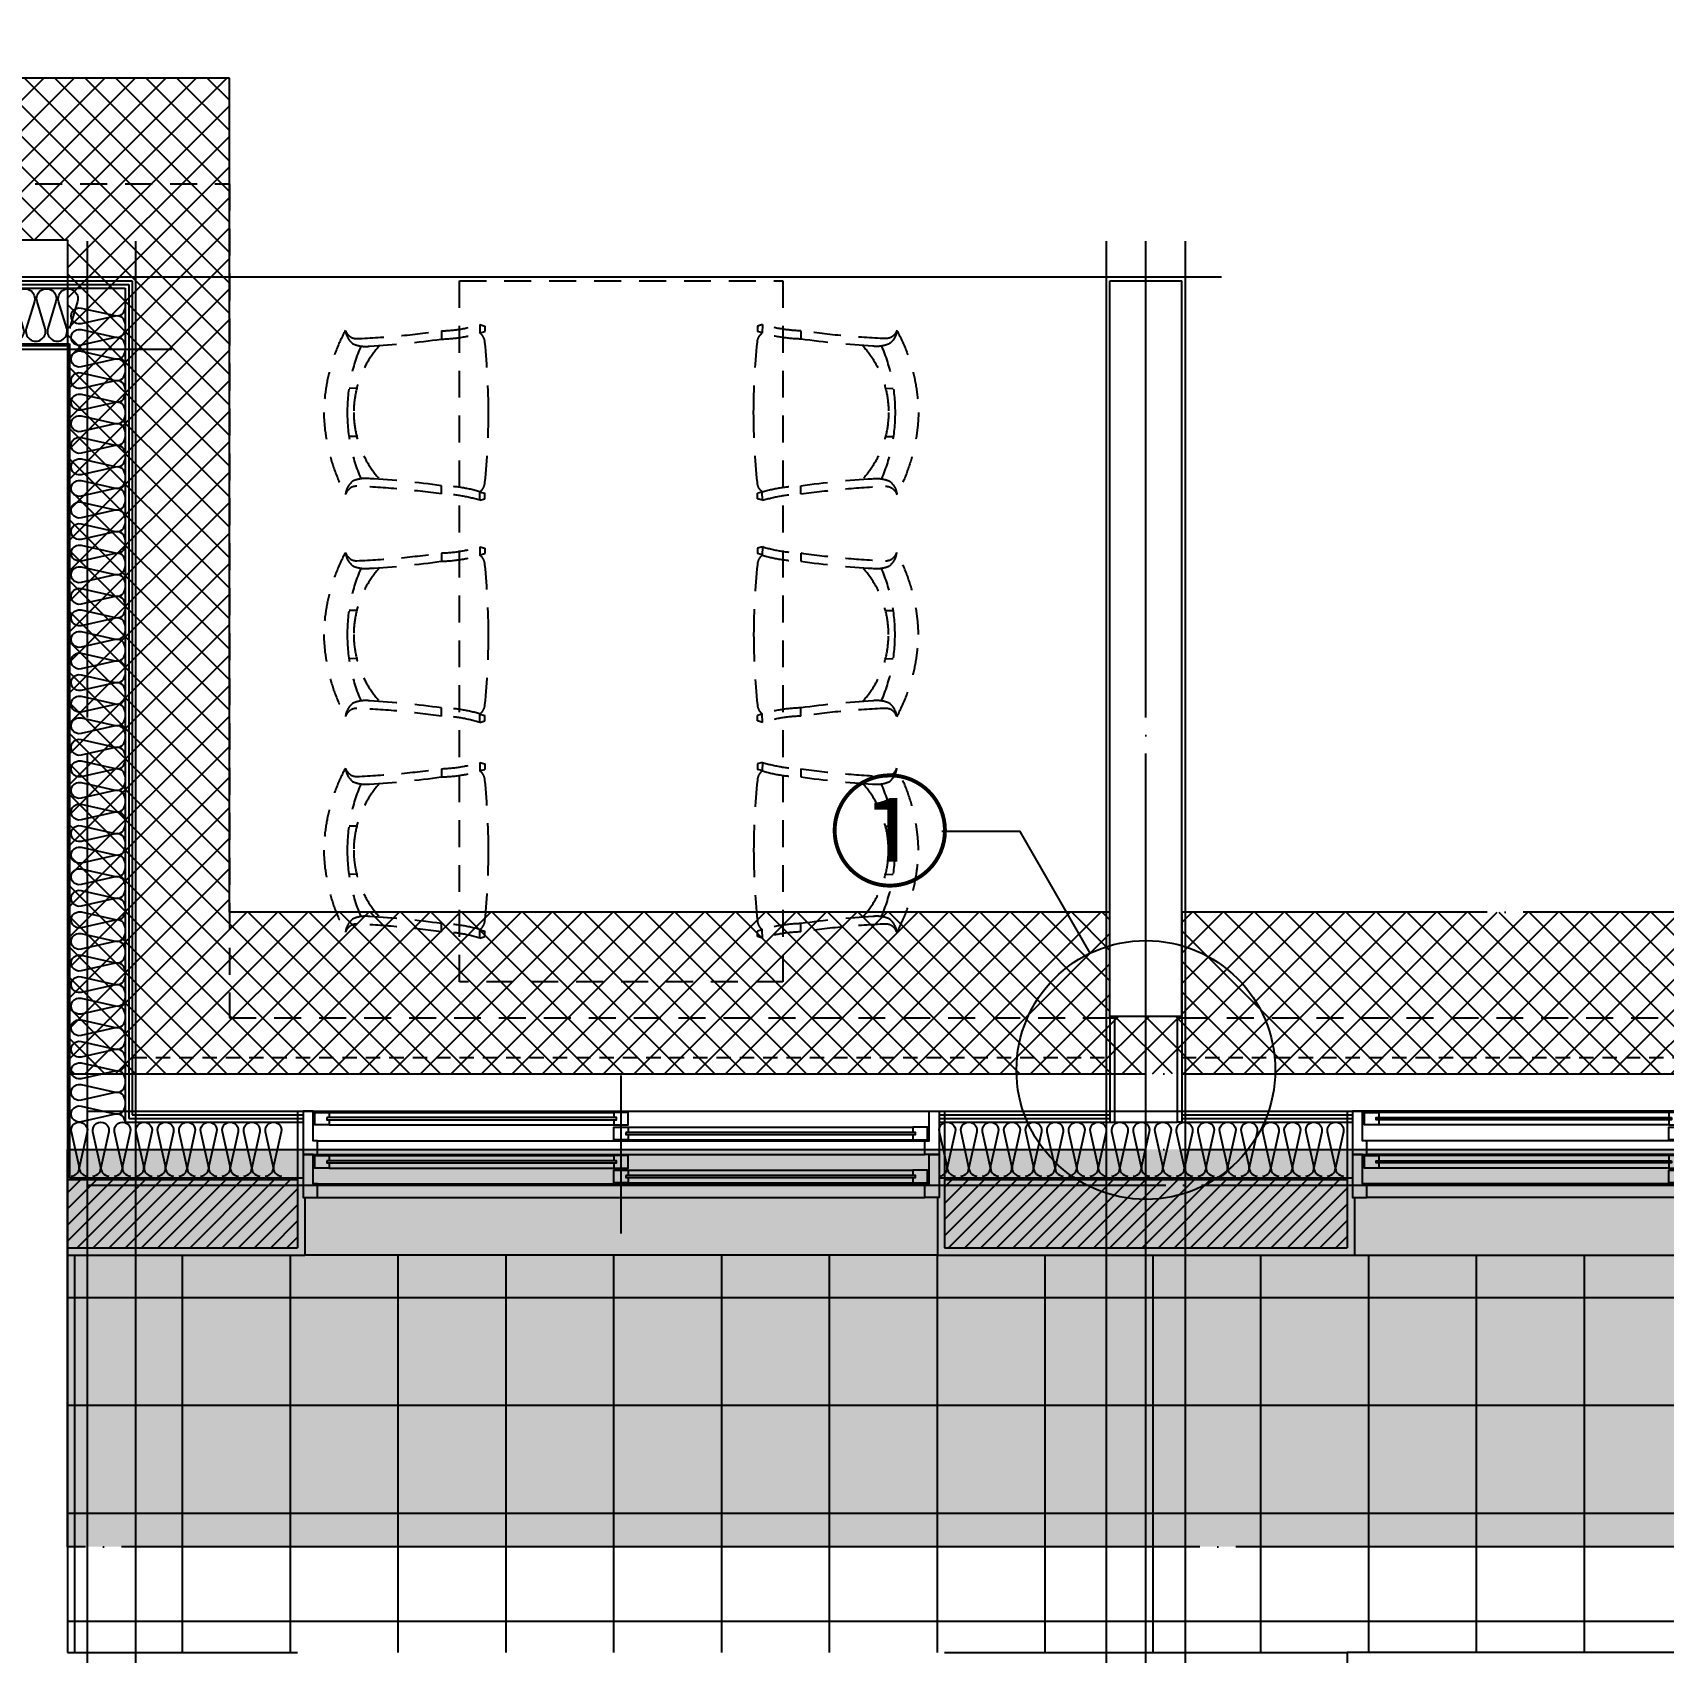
# Model space of a CAD drawing. Header units: millimetres. Extents: x -24416 to 92204, y -190080 to 23760.
# Drawn here: x 21803 to 26340, y -118441 to -113935 of the extents above; entities that cross this region are included whole.
import ezdxf
from ezdxf.enums import TextEntityAlignment as Align

# ---------------------------------------------------------------- set-up
doc = ezdxf.new("R2010")
doc.units = ezdxf.units.MM
doc.header["$LTSCALE"] = 50
for name, pattern in [('CEN', [62, 60, -1, 0, -1]), ('H', [1.3, 0.8, -0.5]), ('HD', [2.5, 1.5, -1]), ('HID', [2.5, 1.5, -1])]:
    doc.linetypes.add(name, pattern=pattern)
for name, color, linetype in [('A_HAT', 8, 'Continuous'), ('AA-단열-바닥-욕실', 30, 'Continuous'), ('ARDM', 7, 'Continuous'), ('CEN_CON', 1, 'CEN'), ('CEN_WALL', 12, 'CEN'), ('CONC', 2, 'Continuous'), ('dan1', 7, 'HID'), ('ELE3_CON', 7, 'Continuous'), ('ELE4', 4, 'Continuous'), ('ETC', 6, 'Continuous'), ('FIN', 6, 'Continuous'), ('FUR_가구', 8, 'HD'), ('HAT', 9, 'Continuous'), ('INS', 252, 'Continuous'), ('INSUL', 8, 'Continuous'), ('TEXT', 3, 'Continuous'), ('WAL', 3, 'Continuous'), ('WAL_DRY', 7, 'Continuous'), ('WIN', 4, 'Continuous'), ('바닥타일', 8, 'Continuous'), ('커튼박스', 6, 'Continuous')]:
    doc.layers.add(name, color=color, linetype=linetype)
for name, color, linetype, plot in [('AA-CEN', 1, 'CEN', False), ('Defpoint', 135, 'Continuous', False), ('MC', 135, 'Continuous', False)]:
    doc.layers.add(name, color=color, linetype=linetype, plot=plot)
doc.styles.add('돋움', font='Dotum.ttf')
pattern_1 = [(45, (-317379.71, -137553.743), (-22.4506403, 22.4506403), [])]

# ---------------------------------------------------------------- blocks, each defined once
blk = doc.blocks.new('WIN_이중창_1800')
at = {"layer": 'Defpoint'}
for p, q in [((-15, 240), (-15, 0)), ((1785, 240), (1785, 0))]:
    blk.add_line(p, q, dxfattribs=at)
at = {"layer": 'WIN'}
blk.add_line((885, -100), (885, 340), dxfattribs=at)
at = {"layer": 'WIN', "color": 8}
for p, q in [((1742, 240), (28, 240)), ((1697, 237), (905, 237)), ((865, 196), (73, 196)), ((1697, 202), (905, 202)), ((1730, 158), (40, 158)), ((865, 161), (73, 161)), ((1730, 120), (40, 120)), ((1697, 117), (905, 117)), ((865, 76), (73, 76)), ((1697, 82), (905, 82)), ((1730, 38), (40, 38)), ((1730, 0), (40, 0)), ((865, 41), (73, 41))]:
    blk.add_line(p, q, dxfattribs=at)
at = {"layer": 'WIN'}
for points in [[(40, 158), (28, 158), (28, 240), (0, 240), (0, 120), (40, 120), (40, 158)], [(905, 216.5), (905, 202), (865, 202), (865, 237), (905, 237), (905, 222.5)], [(1697, 216.5), (1697, 202), (1737, 202), (1737, 237), (1697, 237), (1697, 222.5)], [(1730, 158), (1742, 158), (1742, 240), (1770, 240), (1770, 120), (1730, 120), (1730, 158)], [(73, 175.5), (73, 161), (33, 161), (33, 196), (73, 196), (73, 181.5)], [(872, 181.5), (872, 175.5), (66, 175.5), (66, 181.5), (872, 181.5)], [(865, 175.5), (865, 161), (905, 161), (905, 196), (865, 196), (865, 181.5)], [(1704, 222.5), (1704, 216.5), (898, 216.5), (898, 222.5), (1704, 222.5)], [(40, 38), (28, 38), (28, 120), (0, 120), (0, 0), (40, 0), (40, 38)], [(905, 96.5), (905, 82), (865, 82), (865, 117), (905, 117), (905, 102.5)], [(1704, 102.5), (1704, 96.5), (898, 96.5), (898, 102.5), (1704, 102.5)], [(1697, 96.5), (1697, 82), (1737, 82), (1737, 117), (1697, 117), (1697, 102.5)], [(1730, 38), (1742, 38), (1742, 120), (1770, 120), (1770, 0), (1730, 0), (1730, 38)], [(73, 55.5), (73, 41), (33, 41), (33, 76), (73, 76), (73, 61.5)], [(872, 61.5), (872, 55.5), (66, 55.5), (66, 61.5), (872, 61.5)], [(865, 55.5), (865, 41), (905, 41), (905, 76), (865, 76), (865, 61.5)]]:
    blk.add_lwpolyline(points, dxfattribs=at)
blk = doc.blocks.new('WIN_이중창_3300-2')
at = {"layer": 'Defpoint'}
for p, q in [((-15, 240), (-15, 0)), ((3285, 240), (3285, 0))]:
    blk.add_line(p, q, dxfattribs=at)
at = {"layer": 'WIN'}
for p, q in [((900, -100), (900, 340)), ((2370, -100), (2370, 340))]:
    blk.add_line(p, q, dxfattribs=at)
at = {"layer": 'WIN', "color": 8}
for p, q in [((3242, 240), (28, 240)), ((880, 237), (73, 237)), ((3197, 237), (2390, 237)), ((880, 202), (73, 202)), ((2350, 196), (920, 196)), ((3197, 202), (2390, 202)), ((3230, 158), (40, 158)), ((2350, 161), (920, 161)), ((3230, 120), (40, 120)), ((880, 117), (73, 117)), ((3197, 117), (2390, 117)), ((880, 82), (73, 82)), ((2350, 76), (920, 76)), ((3197, 82), (2390, 82)), ((3230, 38), (40, 38)), ((3230, 0), (40, 0)), ((2350, 41), (920, 41))]:
    blk.add_line(p, q, dxfattribs=at)
at = {"layer": 'WIN'}
for points in [[(40, 158), (28, 158), (28, 240), (0, 240), (0, 120), (40, 120), (40, 158)], [(73, 216.5), (73, 202), (33, 202), (33, 237), (73, 237), (73, 222.5)], [(880, 216.5), (880, 202), (920, 202), (920, 237), (880, 237), (880, 222.5)], [(2390, 216.5), (2390, 202), (2350, 202), (2350, 237), (2390, 237), (2390, 222.5)], [(3197, 216.5), (3197, 202), (3237, 202), (3237, 237), (3197, 237), (3197, 222.5)], [(3230, 158), (3242, 158), (3242, 240), (3270, 240), (3270, 120), (3230, 120), (3230, 158)], [(887, 222.5), (887, 216.5), (66, 216.5), (66, 222.5), (887, 222.5)], [(920, 175.5), (920, 161), (880, 161), (880, 196), (920, 196), (920, 181.5)], [(2357, 181.5), (2357, 175.5), (913, 175.5), (913, 181.5), (2357, 181.5)], [(2350, 175.5), (2350, 161), (2390, 161), (2390, 196), (2350, 196), (2350, 181.5)], [(3204, 222.5), (3204, 216.5), (2383, 216.5), (2383, 222.5), (3204, 222.5)], [(40, 38), (28, 38), (28, 120), (0, 120), (0, 0), (40, 0), (40, 38)], [(73, 96.5), (73, 82), (33, 82), (33, 117), (73, 117), (73, 102.5)], [(887, 102.5), (887, 96.5), (66, 96.5), (66, 102.5), (887, 102.5)], [(880, 96.5), (880, 82), (920, 82), (920, 117), (880, 117), (880, 102.5)], [(2390, 96.5), (2390, 82), (2350, 82), (2350, 117), (2390, 117), (2390, 102.5)], [(3204, 102.5), (3204, 96.5), (2383, 96.5), (2383, 102.5), (3204, 102.5)], [(3197, 96.5), (3197, 82), (3237, 82), (3237, 117), (3197, 117), (3197, 102.5)], [(3230, 38), (3242, 38), (3242, 120), (3270, 120), (3270, 0), (3230, 0), (3230, 38)], [(920, 55.5), (920, 41), (880, 41), (880, 76), (920, 76), (920, 61.5)], [(2357, 61.5), (2357, 55.5), (913, 55.5), (913, 61.5), (2357, 61.5)], [(2350, 55.5), (2350, 41), (2390, 41), (2390, 76), (2350, 76), (2350, 61.5)]]:
    blk.add_lwpolyline(points, dxfattribs=at)
blk = doc.blocks.new('insul1')
blk.add_lwpolyline([(0, 0, 0.480617), (0.146, 0.183), (0.004, 0.817, -1.249969), (0.296, 0.817), (0.154, 0.183, 0.480617), (0.3, 0, 0.480617)], format="xyb")
blk = doc.blocks.new('DongSinsul_1')
at = {"layer": 'INSUL'}
blk.add_lwpolyline([(0, 0.25, 1.34403), (0.35, 0.25), (0.2, 0.75, -1.34403), (0.55, 0.75), (0.4, 0.25)], format="xyb", dxfattribs=at)
blk = doc.blocks.new('식탁-1950x900')
at = {"layer": 'FUR_가구'}
for p, q in [((-393, -121.6), (-379.1, -126)), ((-393, -121.6), (-392.7, -145.4)), ((-379.1, -126), (-379.3, -141)), ((393, -121.6), (379.1, -126)), ((379.1, -126), (379.3, -141)), ((393, -121.6), (392.7, -145.4)), ((-500.1, -139.2), (-499.9, -162.1)), ((-392.7, -144.6), (-379.3, -141)), ((392.7, -144.6), (379.3, -141)), ((500.1, -139.2), (499.9, -162.1)), ((-735.6, -299), (-756.6, -299.2)), ((735.6, -299), (756.6, -299.2)), ((-735.6, -433.1), (-756.6, -432.9)), ((735.6, -433.1), (756.6, -432.9)), ((-500.1, -592.9), (-499.9, -570)), ((-393, -610.5), (-392.7, -586.7)), ((-392.7, -587.5), (-379.3, -591.1)), ((392.7, -587.5), (379.3, -591.1)), ((393, -610.5), (392.7, -586.7)), ((500.1, -592.9), (499.9, -570)), ((-393, -610.5), (-379.1, -606.2)), ((-379.1, -606.2), (-379.3, -591.1)), ((379.1, -606.2), (379.3, -591.1)), ((393, -610.5), (379.1, -606.2)), ((-500.1, -757.1), (-499.9, -780)), ((-393, -739.5), (-379.1, -743.8)), ((-393, -739.5), (-392.7, -763.3)), ((-392.7, -762.5), (-379.3, -758.9)), ((-379.1, -743.8), (-379.3, -758.9)), ((393, -739.5), (379.1, -743.8)), ((379.1, -743.8), (379.3, -758.9)), ((392.7, -762.5), (379.3, -758.9)), ((393, -739.5), (392.7, -763.3)), ((500.1, -757.1), (499.9, -780)), ((-735.6, -916.9), (-756.6, -917.1)), ((735.6, -916.9), (756.6, -917.1)), ((-735.6, -1051), (-756.6, -1050.8)), ((735.6, -1051), (756.6, -1050.8)), ((-500.1, -1210.8), (-499.9, -1187.9)), ((-393, -1228.4), (-392.7, -1204.6)), ((-393, -1228.4), (-379.1, -1224)), ((-392.7, -1205.4), (-379.3, -1209)), ((-379.1, -1224), (-379.3, -1209)), ((379.1, -1224), (379.3, -1209)), ((393, -1228.4), (379.1, -1224)), ((392.7, -1205.4), (379.3, -1209)), ((393, -1228.4), (392.7, -1204.6)), ((500.1, -1210.8), (499.9, -1187.9)), ((-500.1, -1357.1), (-499.9, -1380)), ((-393, -1339.5), (-379.1, -1343.8)), ((-393, -1339.5), (-392.7, -1363.3)), ((-392.7, -1362.5), (-379.3, -1358.9)), ((-379.1, -1343.8), (-379.3, -1358.9)), ((393, -1339.5), (379.1, -1343.8)), ((379.1, -1343.8), (379.3, -1358.9)), ((392.7, -1362.5), (379.3, -1358.9)), ((393, -1339.5), (392.7, -1363.3)), ((500.1, -1357.1), (499.9, -1380)), ((-735.6, -1516.9), (-756.6, -1517.1)), ((735.6, -1516.9), (756.6, -1517.1)), ((-735.6, -1651), (-756.6, -1650.8)), ((735.6, -1651), (756.6, -1650.8)), ((-500.1, -1810.8), (-499.9, -1787.9)), ((-393, -1828.4), (-392.7, -1804.6)), ((-392.7, -1805.4), (-379.3, -1809)), ((-379.1, -1824), (-379.3, -1809)), ((379.1, -1824), (379.3, -1809)), ((392.7, -1805.4), (379.3, -1809)), ((393, -1828.4), (392.7, -1804.6)), ((500.1, -1810.8), (499.9, -1787.9)), ((-393, -1828.4), (-379.1, -1824)), ((393, -1828.4), (379.1, -1824))]:
    blk.add_line(p, q, dxfattribs=at)
blk.add_lwpolyline([(-450, 0), (450, 0), (450, -1950), (-450, -1950)], close=True, dxfattribs=at)
for centre, radius, start, end in [((-510.6, 259.9), 399.2, 271.5056, 287.1336), ((-324.7, -376.8), 502.7, 151.613, 178.7722), ((-735.8, -128.1), 32.7, 197.2985, 270.5396), ((-715.5, -133.6), 51.6, 184.7366, 233.9633), ((-301.1, -364.6), 460.9, 156.5856, 180.1775), ((-711.1, -94), 88.5, 246.8053, 277.2576), ((-464.2, -367.5), 279.9, 137.9152, 179.6962), ((-839.2, 2261.8), 2424.8, 272.4515, 278.0366), ((-839.2, 2261.8), 2447.5, 273.2626, 277.9666), ((-510.6, 259.9), 422.1, 271.4516, 286.229), ((-411.8, -172), 32.7, 1.9895, 54.3197), ((-2602.4, -386.7), 2233.9, 0.5286, 5.5435), ((-324.7, -355.3), 502.7, 181.2278, 208.387), ((-301.1, -367.5), 460.9, 179.8225, 203.4144), ((-464.2, -364.6), 279.9, 180.3038, 222.0848), ((-2602.4, -345.5), 2233.9, 354.4565, 359.4714), ((-735.8, -604), 32.7, 89.4604, 162.7015), ((-715.5, -598.6), 51.6, 126.0367, 175.2634), ((-711.1, -638.2), 88.5, 82.7424, 113.1947), ((-839.2, -2993.9), 2424.8, 81.9634, 87.5485), ((-839.2, -2993.9), 2447.5, 82.0334, 86.7374), ((-510.6, -992), 422.1, 73.771, 88.5484), ((-411.8, -560.1), 32.7, 305.6803, 358.0105), ((-510.6, -992), 399.2, 72.8664, 88.4944), ((-324.7, -994.7), 502.7, 151.613, 178.7722), ((-735.8, -746), 32.7, 197.2985, 270.5396), ((-715.5, -751.4), 51.6, 184.7366, 233.9633), ((-839.2, 1643.9), 2424.8, 272.4515, 278.0366), ((-510.6, -358), 399.2, 271.5056, 287.1336), ((-510.6, -358), 422.1, 271.4516, 286.229), ((-411.8, -789.9), 32.7, 1.9895, 54.3197), ((-301.1, -982.5), 460.9, 156.5856, 180.1775), ((-711.1, -711.8), 88.5, 246.8053, 277.2576), ((-464.2, -985.4), 279.9, 137.9152, 179.6962), ((-839.2, 1643.9), 2447.5, 273.2626, 277.9666), ((-2602.4, -1004.5), 2233.9, 0.5286, 5.5435), ((-324.7, -973.2), 502.7, 181.2278, 208.387), ((-301.1, -985.4), 460.9, 179.8225, 203.4144), ((-464.2, -982.5), 279.9, 180.3038, 222.0848), ((-2602.4, -963.3), 2233.9, 354.4565, 359.4714), ((-715.5, -1216.4), 51.6, 126.0367, 175.2634), ((-711.1, -1256), 88.5, 82.7424, 113.1947), ((-839.2, -3611.8), 2447.5, 82.0334, 86.7374), ((-411.8, -1178), 32.7, 305.6803, 358.0105), ((-735.8, -1221.9), 32.7, 89.4604, 162.7015), ((-839.2, -3611.8), 2424.8, 81.9634, 87.5485), ((-510.6, -1609.9), 399.2, 72.8664, 88.4944), ((-510.6, -1609.9), 422.1, 73.771, 88.5484), ((-324.7, -1594.7), 502.7, 151.613, 178.7722), ((-735.8, -1346), 32.7, 197.2985, 270.5396), ((-715.5, -1351.4), 51.6, 184.7366, 233.9633), ((-839.2, 1043.9), 2424.8, 272.4515, 278.0366), ((-510.6, -958), 399.2, 271.5056, 287.1336), ((-301.1, -1582.5), 460.9, 156.5856, 180.1775), ((-711.1, -1311.8), 88.5, 246.8053, 277.2576), ((-464.2, -1585.4), 279.9, 137.9152, 179.6962), ((-839.2, 1043.9), 2447.5, 273.2626, 277.9666), ((-510.6, -958), 422.1, 271.4516, 286.229), ((-411.8, -1389.9), 32.7, 1.9895, 54.3197), ((-2602.4, -1604.5), 2233.9, 0.5286, 5.5435), ((-324.7, -1573.2), 502.7, 181.2278, 208.387), ((-301.1, -1585.4), 460.9, 179.8225, 203.4144), ((-464.2, -1582.5), 279.9, 180.3038, 222.0848), ((-2602.4, -1563.3), 2233.9, 354.4565, 359.4714), ((-711.1, -1856), 88.5, 82.7424, 113.1947), ((-839.2, -4211.8), 2447.5, 82.0334, 86.7374), ((-735.8, -1821.9), 32.7, 89.4604, 162.7015), ((-715.5, -1816.4), 51.6, 126.0367, 175.2634), ((-839.2, -4211.8), 2424.8, 81.9634, 87.5485), ((-510.6, -2209.9), 399.2, 72.8664, 88.4944), ((-510.6, -2209.9), 422.1, 73.771, 88.5484), ((-411.8, -1778), 32.7, 305.6803, 358.0105)]:
    blk.add_arc(centre, radius, start, end, dxfattribs=at)
at = {"layer": 'FUR_가구', "extrusion": (0, 0, -1)}
for centre, major_axis, start_param, end_param in [((510.6, 259.9), (-391.6, 77.3), 4.543868, 4.816628), ((2602.4, -386.7), (-1579.6, 1579.6), 5.507013, 5.59454), ((411.8, -172), (-23.1, 23.1), 5.532511, 6.445844), ((510.6, 259.9), (-418.1, 57.7), 4.600712, 4.858628), ((839.2, 2261.8), (261.2, 2433.5), 3.0916, 3.173701), ((839.2, 2261.8), (308.9, 2405.1), 3.056625, 3.154103), ((464.2, -367.5), (197.9, 197.9), 0.05088, 0.780096), ((711.1, -94), (-62.6, 62.6), 3.522166, 4.053659), ((301.1, -364.6), (447.5, 110.4), -0.166893, 0.244864), ((735.8, -128.1), (-23.1, 23.1), 2.65811, 3.936408), ((715.5, -133.6), (-36.5, 36.5), 2.438863, 3.298031), ((324.7, -376.8), (355.5, 355.5), 0.289952, 0.763969), ((2602.4, -345.5), (-114, 2231), 4.666674, 4.7542), ((464.2, -364.6), (197.9, 197.9), 0.7907, 1.519916), ((301.1, -367.5), (-450.7, 96.7), 2.927084, 3.338841), ((324.7, -355.3), (-355.5, 355.5), 2.377624, 2.851641), ((411.8, -560.1), (-23.1, 23.1), 4.54973, 5.463063), ((510.6, -992), (410.7, 97.2), 4.661547, 4.919462), ((839.2, -2993.9), (-321.8, 2426.3), -0.007165, 0.074936), ((839.2, -2993.9), (-242.6, 2412.6), -0.040038, 0.05744), ((711.1, -638.2), (62.6, 62.6), -0.912067, -0.380574), ((735.8, -604), (23.1, 23.1), -0.794816, 0.483483), ((715.5, -598.6), (-36.5, 36.5), 1.414358, 2.273526), ((510.6, -992), (392, 75.2), 4.602977, 4.875737)]:
    blk.add_ellipse(centre, major_axis=major_axis, ratio=1, start_param=start_param, end_param=end_param, dxfattribs=at)
at = {"layer": 'FUR_가구'}
for centre, major_axis, start_param, end_param in [((411.8, -789.9), (23.1, 23.1), 1.408137, 2.321471), ((510.6, -358), (-410.7, 97.2), 1.519954, 1.777869), ((510.6, -358), (-392, 75.2), 1.461384, 1.734144), ((839.2, 1643.9), (242.6, 2412.6), 3.101555, 3.199033), ((735.8, -746), (-23.1, 23.1), 2.346777, 3.625076), ((715.5, -751.4), (36.5, 36.5), 4.55595, 5.415118), ((324.7, -994.7), (355.5, 355.5), 5.519216, 5.993234), ((2602.4, -1004.5), (114, 2231), 1.525081, 1.612608), ((839.2, 1643.9), (321.8, 2426.3), 3.134428, 3.216528), ((464.2, -985.4), (-197.9, 197.9), 3.932293, 4.661509), ((711.1, -711.8), (-62.6, 62.6), 2.229526, 2.761019), ((301.1, -982.5), (450.7, 96.7), -0.214508, 0.197248), ((2602.4, -963.3), (1579.6, 1579.6), 2.36542, 2.452947), ((464.2, -982.5), (-197.9, 197.9), 3.192473, 3.921689), ((301.1, -985.4), (-447.5, 110.4), 2.9747, 3.386457), ((324.7, -973.2), (-355.5, 355.5), 3.431544, 3.905562), ((411.8, -1178), (23.1, 23.1), 2.390918, 3.304252), ((839.2, -3611.8), (-261.2, 2433.5), -0.049992, 0.032108), ((711.1, -1256), (62.6, 62.6), 0.380574, 0.912067), ((715.5, -1216.4), (36.5, 36.5), 5.580456, 6.439624), ((510.6, -1609.9), (418.1, 57.7), 1.45912, 1.717035), ((510.6, -1609.9), (391.6, 77.3), 1.402276, 1.675036), ((839.2, -3611.8), (-308.9, 2405.1), -0.084967, 0.012511), ((735.8, -1221.9), (23.1, 23.1), 5.799702, 7.078001), ((510.6, -958), (-392, 75.2), 1.461384, 1.734144), ((839.2, 1043.9), (242.6, 2412.6), 3.101555, 3.199033), ((735.8, -1346), (-23.1, 23.1), 2.346777, 3.625076), ((715.5, -1351.4), (36.5, 36.5), 4.55595, 5.415118), ((324.7, -1594.7), (355.5, 355.5), 5.519216, 5.993234), ((2602.4, -1604.5), (114, 2231), 1.525081, 1.612608), ((411.8, -1389.9), (23.1, 23.1), 1.408137, 2.321471), ((510.6, -958), (-410.7, 97.2), 1.519954, 1.777869), ((839.2, 1043.9), (321.8, 2426.3), 3.134428, 3.216528), ((464.2, -1585.4), (-197.9, 197.9), 3.932293, 4.661509), ((711.1, -1311.8), (-62.6, 62.6), 2.229526, 2.761019), ((301.1, -1582.5), (450.7, 96.7), -0.214508, 0.197248), ((2602.4, -1563.3), (1579.6, 1579.6), 2.36542, 2.452947), ((464.2, -1582.5), (-197.9, 197.9), 3.192473, 3.921689), ((301.1, -1585.4), (-447.5, 110.4), 2.9747, 3.386457), ((324.7, -1573.2), (-355.5, 355.5), 3.431544, 3.905562), ((839.2, -4211.8), (-261.2, 2433.5), -0.049992, 0.032108), ((711.1, -1856), (62.6, 62.6), 0.380574, 0.912067), ((411.8, -1778), (23.1, 23.1), 2.390918, 3.304252), ((510.6, -2209.9), (418.1, 57.7), 1.45912, 1.717035), ((510.6, -2209.9), (391.6, 77.3), 1.402276, 1.675036), ((839.2, -4211.8), (-308.9, 2405.1), -0.084967, 0.012511), ((735.8, -1821.9), (23.1, 23.1), 5.799702, 7.078001), ((715.5, -1816.4), (36.5, 36.5), 5.580456, 6.439624)]:
    blk.add_ellipse(centre, major_axis=major_axis, ratio=1, start_param=start_param, end_param=end_param, dxfattribs=at)
blk = doc.blocks.new('U-121A(기본)', base_point=(-97042.6, -98978.4))
at = {"layer": 'A_HAT'}
h = blk.add_hatch(dxfattribs=at)
h.set_pattern_fill('ANSI31', color=256, scale=10, style=0)
h.set_pattern_definition(pattern_1)
h.paths.add_polyline_path([(-108307.6, -97463.4), (-108307.6, -97653.4), (-107667.6, -97653.4), (-107667.6, -97463.4)])
h = blk.add_hatch(dxfattribs=at)
h.set_pattern_fill('ANSI31', color=256, scale=10, style=0)
h.set_pattern_definition(pattern_1)
h.paths.add_polyline_path([(-105307.6, -97463.4), (-105867.6, -97463.4), (-105867.6, -97653.4), (-105307.6, -97653.4)])
h.paths.add_polyline_path([(-104747.6, -97463.4), (-105307.6, -97463.4), (-105307.6, -97653.4), (-104747.6, -97653.4)])
at = {"layer": '바닥타일'}
h = blk.add_hatch(dxfattribs=at)
h.set_pattern_fill('_USER', color=256, scale=300, double=1, pattern_type=0)
h.set_pattern_definition([(0, (-317379.7, -137553.74), (0, 300), []), (90, (-317379.7, -137553.74), (-300, 2e-14), [])])
h.paths.add_polyline_path([(-98952.6, -98778.4), (-98952.6, -97498.4), (-100597.6, -97498.4), (-100597.6, -97673.4), (-108307.6, -97673.4), (-108307.6, -98778.4)])
at = {"layer": 'CEN_CON'}
blk.add_line((-105307.6, -99278.4), (-105307.6, -94853.4), dxfattribs=at)
at = {"layer": 'CEN_WALL'}
for p, q in [((-108252.6, -99278.4), (-108252.6, -94853.4)), ((-111672.6, -95153.4), (-108017.6, -95153.4)), ((-108252.6, -97478.4), (-100677.6, -97478.4))]:
    blk.add_line(p, q, dxfattribs=at)
at = {"layer": 'CONC'}
for p, q in [((-105407.6, -97013.4), (-105407.6, -94963.4)), ((-105407.6, -94963.4), (-105207.6, -94963.4)), ((-105207.6, -97013.4), (-105207.6, -94963.4)), ((-108827.6, -95143.4), (-108307.6, -95143.4)), ((-108307.6, -95143.4), (-108307.6, -98778.4)), ((-105407.6, -97013.4), (-105394.6, -97013.4)), ((-105394.6, -97013.4), (-105394.6, -97303.4)), ((-105220.6, -97013.4), (-105220.6, -97303.4)), ((-105220.6, -97013.4), (-105207.6, -97013.4)), ((-105394.6, -97303.4), (-105220.6, -97303.4)), ((-108307.6, -98778.4), (-107667.6, -98778.4)), ((-105867.6, -98778.4), (-104747.6, -98778.4)), ((-104747.6, -98778.4), (-104747.6, -98978.4))]:
    blk.add_line(p, q, dxfattribs=at)
at = {"layer": 'dan1'}
for points in [[(-111647.6, -94693.4), (-107857.6, -94693.4), (-107857.6, -97013.4), (-105407.6, -97013.4)], [(-105207.6, -97013.4), (-101257.6, -97013.4), (-101257.6, -96838.4), (-100987.6, -96838.4)]]:
    blk.add_lwpolyline(points, dxfattribs=at)
at = {"layer": 'ELE3_CON'}
blk.add_line((-101447.6, -98778.4), (-104747.6, -98778.4), dxfattribs=at)
at = {"layer": 'ELE4'}
for p, q in [((-105887.6, -97673.4), (-107647.6, -97673.4)), ((-104727.6, -97673.4), (-101467.6, -97673.4))]:
    blk.add_line(p, q, dxfattribs=at)
at = {"layer": 'FIN'}
for p, q in [((-107647.6, -97513.4), (-107647.6, -97673.4)), ((-105887.6, -97513.4), (-105887.6, -97673.4)), ((-104727.6, -97513.4), (-104727.6, -97673.4)), ((-108307.6, -97673.4), (-107647.6, -97673.4)), ((-105887.6, -97673.4), (-104727.6, -97673.4))]:
    blk.add_line(p, q, dxfattribs=at)
at = {"layer": 'INS'}
for p, q in [((-108842.6, -94983.4), (-108252.6, -94983.4)), ((-108252.6, -94983.4), (-108147.6, -94983.4)), ((-108147.6, -94983.4), (-108147.6, -97303.4)), ((-108842.6, -95138.4), (-108302.6, -95138.4)), ((-108302.6, -95138.4), (-108302.6, -97458.4)), ((-105407.6, -97013.4), (-105407.6, -97303.4)), ((-105207.6, -97013.4), (-105207.6, -97303.4)), ((-108147.6, -97303.4), (-107652.6, -97303.4)), ((-105882.6, -97303.4), (-105407.6, -97303.4)), ((-105407.6, -97303.4), (-105394.6, -97303.4)), ((-105207.6, -97303.4), (-105220.6, -97303.4)), ((-105207.6, -97303.4), (-104732.6, -97303.4)), ((-108302.6, -97458.4), (-107652.6, -97458.4)), ((-105882.6, -97458.4), (-104732.6, -97458.4))]:
    blk.add_line(p, q, dxfattribs=at)
at = {"layer": 'MC'}
for p, q in [((-108117.6, -99278.4), (-108117.6, -94853.4)), ((-105417.6, -99278.4), (-105417.6, -94853.4)), ((-105197.6, -99278.4), (-105197.6, -94853.4)), ((-105097.6, -94953.4), (-111072.6, -94953.4)), ((-108252.6, -97273.4), (-100677.6, -97273.4))]:
    blk.add_line(p, q, dxfattribs=at)
at = {"layer": 'WAL'}
for p, q in [((-108307.6, -97463.4), (-107667.6, -97463.4)), ((-107667.6, -97463.4), (-107667.6, -97653.4)), ((-105867.6, -97463.4), (-104747.6, -97463.4)), ((-105867.6, -97463.4), (-105867.6, -97653.4)), ((-104747.6, -97463.4), (-104747.6, -97653.4)), ((-108307.6, -97653.4), (-107667.6, -97653.4)), ((-105867.6, -97653.4), (-104747.6, -97653.4))]:
    blk.add_line(p, q, dxfattribs=at)
at = {"layer": 'WAL_DRY'}
for p, q in [((-108842.6, -94963.4), (-108127.6, -94963.4)), ((-108842.6, -94973.4), (-108137.6, -94973.4)), ((-108137.6, -94973.4), (-108137.6, -97293.4)), ((-108127.6, -94963.4), (-108127.6, -97283.4)), ((-108137.6, -97293.4), (-107652.6, -97293.4)), ((-108127.6, -97283.4), (-107652.6, -97283.4)), ((-105882.6, -97283.4), (-105407.6, -97283.4)), ((-105882.6, -97293.4), (-105407.6, -97293.4)), ((-105207.6, -97283.4), (-104732.6, -97283.4)), ((-105207.6, -97293.4), (-104732.6, -97293.4))]:
    blk.add_line(p, q, dxfattribs=at)
at = {"layer": '커튼박스', "linetype": 'H'}
for p, q in [((-108127.6, -97123.4), (-105407.6, -97123.4)), ((-105207.6, -97123.4), (-100987.6, -97123.4))]:
    blk.add_line(p, q, dxfattribs=at)
at = {"layer": 'FUR_가구'}
blk.add_blockref('식탁-1950x900', (-106767.6, -94963.4), dxfattribs=at)
at = {"layer": 'INS', "xscale": 150.0000000000002, "yscale": 150.0000000000002, "zscale": 150.0000000000002, "rotation": 90, "row_count": 1, "column_count": 38, "row_spacing": -4.733165431326071e-30, "column_spacing": 60.00000000000009}
blk.add_blockref('insul1', (-108147.6, -97303.4), dxfattribs=at)
at = {"layer": 'INS', "xscale": 150, "yscale": 150, "zscale": 150, "row_count": 1, "row_spacing": 0, "column_spacing": 60}
for p, column_count in [((-108297.6, -97453.4), 10), ((-105882.6, -97453.4), 19)]:
    blk.add_blockref('insul1', p, dxfattribs=dict(at, column_count=column_count))
at = {"layer": 'INSUL', "xscale": 150, "yscale": 150, "zscale": 150, "row_count": 1, "column_count": 9, "row_spacing": 1, "column_spacing": 60}
blk.add_blockref('DongSinsul_1', (-108842.6, -95133.4), dxfattribs=at)
at = {"layer": 'WIN', "xscale": -1}
blk.add_blockref('WIN_이중창_1800', (-105882.6, -97513.4), dxfattribs=at)
at = {"layer": 'WIN'}
blk.add_blockref('WIN_이중창_3300-2', (-104732.6, -97513.4), dxfattribs=at)
blk = doc.blocks.new('A$C1CAF0AFA')
at = {"layer": 'ETC'}
h = blk.add_hatch(dxfattribs=at)
h.set_pattern_fill('CROSS', color=256, scale=10, angle=45)
h.set_pattern_definition([(45, (150589.69, -23465.964), (7e-15, 89.802561), [31.75, -95.25]), (135, (150612.14, -23465.964), (-89.802561, 7e-15), [31.75, -95.25])])
h.paths.add_polyline_path([(25080.6, -132271.7), (28580.6, -132271.7), (28580.6, -133156.7), (29050.6, -133156.7), (29050.6, -132271.7), (30990.6, -132271.7), (30990.6, -132861.7), (33220.6, -132861.7), (33220.6, -134076.7), (28810.6, -134076.7), (28810.6, -133626.7), (25080.6, -133626.7)])
h.paths.add_polyline_path([(9050.6, -141906.7), (19010.6, -141906.7), (19010.6, -140801.7), (9050.6, -140801.7)])
h.paths.add_polyline_path([(31250.6, -141906.7), (21900.6, -141906.7), (21900.6, -140801.7), (29610.6, -140801.7), (29610.6, -140626.7), (31250.6, -140626.7)])
h.paths.add_polyline_path([(31380.6, -141906.7), (33040.6, -141906.7), (33040.6, -140616.7), (31380.6, -140616.7)])
h.paths.add_polyline_path([(9050.6, -133626.7), (9050.6, -133176.7), (9690.6, -133176.7), (9690.6, -132271.7), (13190.6, -132271.7), (13190.6, -133626.7)])
at = {"layer": 'HAT'}
h = blk.add_hatch(dxfattribs=at)
h.set_pattern_fill('_USER', color=5, scale=60, angle=45, double=1, pattern_type=0)
h.set_pattern_definition([(45, (0, -23465.964), (-42.426407, 42.426407), []), (135, (0, -23465.964), (-42.426407, -42.426407), [])])
h.paths.add_polyline_path([(19010.6, -138271.7), (21900.6, -138271.7), (21900.6, -140591.7), (29400.6, -140591.7), (29400.6, -140416.7), (33040.6, -140416.7), (33040.6, -139966.7), (29420.6, -139966.7), (29420.6, -140256.7), (29220.6, -140256.7), (29220.6, -139966.7), (28950.6, -139966.7), (28950.6, -140141.7), (25000.6, -140141.7), (25000.6, -140431.7), (24800.6, -140431.7), (24800.6, -140141.7), (22350.6, -140141.7), (22350.6, -137821.7), (18560.6, -137821.7), (18560.6, -140141.7), (13470.6, -140141.7), (13470.6, -140431.7), (13270.6, -140431.7), (13270.6, -140141.7), (9500.6, -140141.7), (9500.6, -134286.7), (12760.6, -134286.7), (12760.6, -135881.7), (13070.6, -135881.7), (13070.6, -135559.2), (13270.6, -135559.2), (13270.6, -135881.7), (19010.6, -135881.7), (19010.6, -135431.7), (13210.6, -135431.7), (13210.6, -133836.7), (9050.6, -133836.7), (9050.6, -140591.7), (19010.6, -140591.7)])
h.paths.add_polyline_path([(19260.6, -135881.7), (19260.6, -135431.7), (21810.6, -135431.7), (21810.6, -135281.7), (23210.6, -135281.7), (23210.6, -135431.7), (25060.6, -135431.7), (25060.6, -133846.7), (28650.6, -133836.7), (28650.6, -134276.7), (33220.6, -134276.7), (33220.6, -137121.7), (33040.6, -137121.7), (33040.6, -137821.7), (32590.6, -137821.7), (32590.6, -136671.7), (32770.6, -136671.7), (32770.6, -134726.7), (29420.6, -134726.7), (29420.6, -134436.7), (29220.6, -134436.7), (29220.6, -134726.7), (28200.6, -134726.7), (28200.6, -134286.7), (25510.6, -134286.7), (25510.6, -135881.7), (25200.6, -135881.7), (25200.6, -135559.2), (25000.6, -135559.2), (25000.6, -135881.7)])
at = {"layer": 'AA-CEN', "color": 4}
blk.add_lwpolyline([(19010.6, -138271.7), (21900.6, -138271.7), (21900.6, -140591.7), (29400.6, -140591.7), (29400.6, -140416.7), (33040.6, -140416.7), (33040.6, -139966.7), (29420.6, -139966.7), (29420.6, -140256.7), (29220.6, -140256.7), (29220.6, -139966.7), (28950.6, -139966.7), (28950.6, -140141.7), (25000.6, -140141.7), (25000.6, -140431.7), (24800.6, -140431.7), (24800.6, -140141.7), (22350.6, -140141.7), (22350.6, -137821.7), (18560.6, -137821.7)], dxfattribs=at)
at = {"layer": 'AA-CEN'}
blk.add_lwpolyline([(31250.6, -141906.7), (21900.6, -141906.7), (21900.6, -140801.7), (29610.6, -140801.7), (29610.6, -140626.7), (31250.6, -140626.7), (31250.6, -141906.7)], dxfattribs=at)
blk = doc.blocks.new('A$C45F312F6')
at = {"layer": 'ARDM', "color": 3}
blk.add_lwpolyline([(24745.7, -140255.7), (24550.8, -139917.4), (24333.2, -139917.4)], dxfattribs=at)
blk.add_circle((24900.6, -140580.7), 360, dxfattribs=at)
at = {"layer": 'TEXT', "style": '돋움'}
blk.add_text('①', height=250, dxfattribs=at).set_placement((24188.1, -140044.2), align=Align.CENTER)

msp = doc.modelspace()

# ---------------------------------------------------------------- block references
for name, p in [('A$C45F312F6', (0, 23760)), ('U-121A(기본)', (33165.6, -118640.7))]:
    msp.add_blockref(name, p)
at = {"layer": 'AA-단열-바닥-욕실'}
msp.add_blockref('A$C1CAF0AFA', (0, 23760), dxfattribs=at)

doc.saveas('drawing.dxf')
